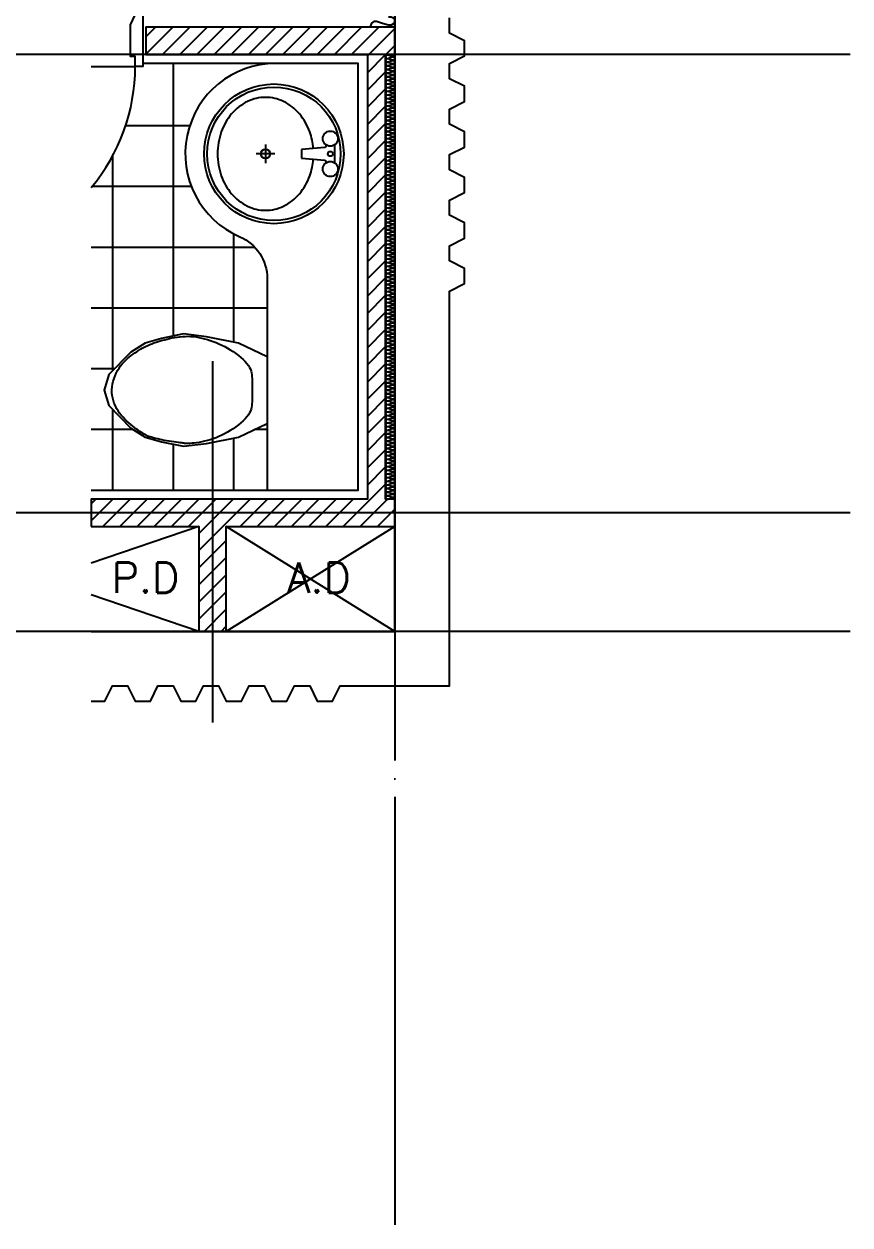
# Model space of a CAD drawing. Extents: x 0 to 40850, y 0 to 28500.
# Drawn here: x 21787 to 24508, y 6042 to 9997 of the extents above; entities that cross this region are included whole.
import ezdxf

# ---------------------------------------------------------------- set-up
doc = ezdxf.new("R2010")
doc.units = 0
doc.header["$LTSCALE"] = 60
doc.header["$MEASUREMENT"] = 0
doc.linetypes.add('CEN', pattern=[62, 60, -1, 0, -1])
for name, color, linetype in [('1', 1, 'CONTINUOUS'), ('2', 2, 'CONTINUOUS'), ('3', 3, 'CONTINUOUS'), ('4', 4, 'CONTINUOUS'), ('6', 6, 'CONTINUOUS'), ('7', 7, 'CONTINUOUS'), ('9', 9, 'CONTINUOUS'), ('CEN', 1, 'CEN'), ('INSUL', 9, 'CONTINUOUS')]:
    doc.layers.add(name, color=color, linetype=linetype)
doc.styles.add('HS', font='simplex', dxfattribs={"bigfont": 'ghs'})

msp = doc.modelspace()

# ---------------------------------------------------------------- hatches: boundary and pattern name
at = {"layer": '9'}
h = msp.add_hatch(dxfattribs=at)
h.set_pattern_fill('ANSI31', color=256, scale=40, style=0)
h.set_pattern_definition([(45, (-69970.193, -30669.865), (-28.284271, 28.284271), [])])
h.paths.add_polyline_path([(22008.3, 8342), (22363.3, 8342), (22363.3, 7997), (22453.3, 7997), (22453.3, 8342), (23008.3, 8342), (23008.3, 8432), (22978.3, 8432), (22978.3, 9897), (23008.3, 9897), (23008.3, 9987), (22188.3, 9987), (22188.3, 9897), (22918.3, 9897), (22918.3, 8432), (22008.3, 8432)])

# ---------------------------------------------------------------- linework, layer by layer
at = {"layer": '1'}
for p, q in [((22363.3, 8342), (22008.3, 8221.3)), ((23008.3, 8342), (22453.3, 7997)), ((23008.3, 7997), (22453.3, 8342)), ((22363.3, 7997), (22008.3, 8117.7))]:
    msp.add_line(p, q, dxfattribs=at)
at = {"layer": '2'}
msp.add_lwpolyline([(22008.3, 8462), (22888.3, 8462), (22888.3, 9867), (22178.3, 9867)], dxfattribs=at)
at = {"layer": '4', "color": 4, "linetype": 'CONTINUOUS'}
msp.add_line((22008.3, 9857), (22153.3, 9857), dxfattribs=at)
at = {"layer": '4', "color": 4}
for p, q in [((22582.8, 9600.5), (22582.8, 9538.5)), ((22777.7, 9590.7), (22701.2, 9583.5)), ((22701.2, 9583.5), (22701.2, 9555.5)), ((22782.2, 9598.8), (22782.2, 9595.7)), ((22810.2, 9598.8), (22810.2, 9540.2)), ((22551.7, 9570.1), (22613.7, 9570.1)), ((22701.2, 9555.5), (22777.7, 9548.3)), ((22782.2, 9543.3), (22782.2, 9540.2)), ((22588.3, 8901.4), (22588.3, 8681.4))]:
    msp.add_line(p, q, dxfattribs=at)
at = {"layer": '4', "color": 4, "linetype": 'CONTINUOUS'}
msp.add_lwpolyline([(22153.3, 9857), (22153.3, 9890), (22138.3, 9890), (22138.3, 9994), (22153.3, 10027), (22178.3, 10027), (22178.3, 9857)], close=True, dxfattribs=at)
at = {"layer": '4', "color": 4}
msp.add_lwpolyline([(22888.3, 9867), (22615.8, 9867, 0.814354), (22497.8, 9296.4, -0.299212), (22588.3, 9158.7), (22588.3, 8901.4), (22494, 8946.4), (22388, 8966.8), (22312.2, 8976.4), (22239.5, 8961.4), (22186.6, 8946.4), (22138.5, 8916.4), (22066.6, 8843.2), (22050.6, 8791.4), (22066.8, 8740.2), (22138.5, 8666.4), (22186.6, 8636.4), (22239.5, 8621.4), (22312.2, 8606.4), (22388, 8616), (22494, 8636.4), (22588.3, 8681.4), (22588.3, 8462), (22888.3, 8462)], format="xyb", close=True, dxfattribs=at)
msp.add_lwpolyline([(22740, 9587.2, 0.064435), (22728.3, 9642, 0.091719), (22694.4, 9701, 0.103599), (22641.8, 9741.9, 0.113912), (22582.7, 9755.5, 0.113912), (22523.6, 9741.9, 0.103599), (22471, 9701, 0.091719), (22437.1, 9642, 0.084785), (22424.7, 9569.5, 0.084785), (22437.1, 9497, 0.091719), (22471, 9438, 0.103599), (22523.6, 9397.2, 0.113912), (22582.7, 9383.5, 0.113912), (22641.8, 9397.2, 0.103599), (22694.4, 9438, 0.091719), (22728.3, 9497, 0.064435), (22740, 9551.8)], format="xyb", dxfattribs=at)
msp.add_lwpolyline([(22526.5, 8710.2), (22521.6, 8703.8), (22515.6, 8697.1), (22508.9, 8690.4), (22501.4, 8683.7), (22493.3, 8677.1), (22484.7, 8670.6), (22475.8, 8664.3), (22466.6, 8658.4), (22457.4, 8652.8), (22448, 8647.6), (22438.6, 8642.8), (22429.2, 8638.5), (22419.7, 8634.5), (22410.2, 8630.9), (22400.8, 8627.8), (22391.4, 8625.1), (22382, 8622.8), (22372.9, 8620.9), (22364, 8619.3), (22355.7, 8618.1), (22347.9, 8617.1), (22341, 8616.4), (22334.9, 8615.9), (22329.8, 8615.5), (22325.9, 8615.3), (22322.8, 8615.3), (22320.4, 8615.4), (22318.2, 8615.5), (22316, 8615.8), (22313.6, 8616.3), (22310.5, 8616.8), (22306.6, 8617.4), (22301.5, 8618.1), (22295.5, 8618.9), (22288.7, 8619.8), (22281.2, 8620.8), (22273.4, 8621.9), (22265.3, 8623.1), (22257.1, 8624.4), (22249.1, 8625.8), (22241.5, 8627.3), (22234.2, 8628.8), (22227.4, 8630.4), (22221.1, 8631.9), (22215.4, 8633.4), (22210.3, 8634.8), (22205.9, 8636), (22202.3, 8637.1), (22199.4, 8637.9), (22197.1, 8638.6), (22195.3, 8639.3), (22193.7, 8640), (22192.2, 8640.8), (22190.4, 8641.8), (22188.4, 8643), (22185.8, 8644.7), (22182.5, 8646.7), (22178.5, 8649.2), (22174, 8652.1), (22168.9, 8655.4), (22163.5, 8659.2), (22157.6, 8663.3), (22151.5, 8667.8), (22145.2, 8672.6), (22138.8, 8677.8), (22132.3, 8683.3), (22125.9, 8689.2), (22119.6, 8695.4), (22113.4, 8702), (22107.5, 8708.8), (22101.9, 8716), (22096.8, 8723.5), (22092.1, 8731.3), (22088, 8739.4), (22084.4, 8747.8), (22081.5, 8756.4), (22079.2, 8765.2), (22077.6, 8774.1), (22076.7, 8783.3), (22076.6, 8792.6), (22077.4, 8801.9), (22078.8, 8811.4), (22081, 8820.7), (22083.8, 8829.9), (22087.2, 8838.9), (22091.1, 8847.6), (22095.5, 8855.9), (22100.2, 8863.7), (22105.3, 8870.9), (22110.7, 8877.6), (22116.2, 8883.9), (22122, 8889.7), (22128, 8895.1), (22134, 8900.2), (22140.1, 8905), (22146.2, 8909.5), (22152.3, 8913.8), (22158.4, 8918), (22164.5, 8921.9), (22170.6, 8925.7), (22176.7, 8929.3), (22182.9, 8932.6), (22189.1, 8935.8), (22195.5, 8938.8), (22201.9, 8941.6), (22208.5, 8944.2), (22215.2, 8946.7), (22222, 8949.1), (22229, 8951.3), (22236.1, 8953.5), (22243.5, 8955.5), (22251, 8957.5), (22258.8, 8959.5), (22266.7, 8961.4), (22274.9, 8963.1), (22283.2, 8964.7), (22291.6, 8966.1), (22300.2, 8967.2), (22308.9, 8968), (22317.8, 8968.4), (22326.7, 8968.5), (22335.8, 8968.2), (22344.9, 8967.5), (22354, 8966.4), (22363.3, 8964.9), (22372.6, 8963), (22382, 8960.8), (22391.4, 8958.3), (22400.8, 8955.3), (22410.3, 8952), (22419.8, 8948.4), (22429.2, 8944.3), (22438.7, 8939.9), (22448.1, 8935.1), (22457.4, 8929.9), (22466.6, 8924.3), (22475.8, 8918.4), (22484.7, 8912.1), (22493.3, 8905.6), (22501.4, 8899), (22508.9, 8892.2), (22515.6, 8885.5), (22521.6, 8878.9), (22526.5, 8872.4), (22530.4, 8866.2), (22533.3, 8860.1), (22535.4, 8854.1), (22536.8, 8848.1), (22537.6, 8842), (22538.1, 8835.7), (22538.2, 8829.1), (22538.3, 8822.1), (22538.3, 8814.8), (22538.3, 8807.1), (22538.3, 8799.1), (22538.3, 8791.1), (22538.3, 8783), (22538.3, 8775.1), (22538.3, 8767.4), (22538.3, 8760.1), (22538.2, 8753.2), (22538.1, 8746.6), (22537.6, 8740.4), (22536.8, 8734.3), (22535.4, 8728.4), (22533.3, 8722.4), (22530.4, 8716.4)], close=True, dxfattribs=at)
for centre, radius in [((22610.2, 9569.5), 230), ((22610.2, 9569.5), 220), ((22796.2, 9619.5), 25), ((22582.7, 9569.5), 15), ((22796.2, 9569.5), 8), ((22796.2, 9519.5), 25)]:
    msp.add_circle(centre, radius, dxfattribs=at)
at = {"layer": '4', "color": 4, "linetype": 'CONTINUOUS'}
msp.add_arc((21533.3, 9857), 620, 320.0075, 0, dxfattribs=at)
at = {"layer": '4', "color": 4}
for centre, start, end in [((22777.2, 9595.7), 275.3909, 0), ((22777.2, 9543.3), 0, 84.6091)]:
    msp.add_arc(centre, 5, start, end, dxfattribs=at)
at = {"layer": '6'}
msp.add_lwpolyline([(22008.3, 8342), (22363.3, 8342), (22363.3, 7997), (22453.3, 7997), (22453.3, 8342), (23008.3, 8342), (23008.3, 8432), (22978.3, 8432), (22978.3, 9897), (23008.3, 9897), (23008.3, 9987), (22188.3, 9987), (22188.3, 9897), (22918.3, 9897), (22918.3, 8432), (22008.3, 8432)], close=True, dxfattribs=at)
at = {"layer": '7'}
for points in [[(22008.3, 7997), (23008.3, 7997), (23008.3, 7997), (23008.3, 13637), (23008.3, 13637), (22998.3, 13637), (22998.3, 13647), (22563.3, 13647), (22553.3, 13637), (22008.3, 13637)], [(22008.3, 7767), (22053.3, 7767), (22078.3, 7817), (22128.3, 7817), (22153.3, 7767), (22203.3, 7767), (22228.3, 7817), (22278.3, 7817), (22303.3, 7767), (22353.3, 7767), (22378.3, 7817), (22428.3, 7817), (22453.3, 7767), (22503.3, 7767), (22528.3, 7817), (22578.3, 7817), (22603.3, 7767), (22653.3, 7767), (22678.3, 7817), (22728.3, 7817), (22753.3, 7767), (22803.3, 7767), (22828.3, 7817), (23188.3, 7817), (23188.3, 9117), (23238.3, 9142), (23238.3, 9192), (23188.3, 9217), (23188.3, 9267), (23238.3, 9292), (23238.3, 9342), (23188.3, 9367), (23188.3, 9417), (23238.3, 9442), (23238.3, 9492), (23188.3, 9517), (23188.3, 9567), (23238.3, 9592), (23238.3, 9642), (23188.3, 9667), (23188.3, 9717), (23238.3, 9742), (23238.3, 9792), (23188.3, 9817), (23188.3, 9867), (23238.3, 9892), (23238.3, 9942), (23188.3, 9967), (23188.3, 10017)]]:
    msp.add_lwpolyline(points, dxfattribs=at)
at = {"layer": '9'}
for p, q in [((22278.3, 9867), (22278.3, 8969.4)), ((22332.8, 9661.5), (22121.6, 9661.5)), ((22078.3, 9561.4), (22078.3, 8855.1)), ((22338.6, 9461.5), (22010.7, 9461.5)), ((22478.3, 8949.5), (22478.3, 9305.7)), ((22547.5, 9261.5), (22008.3, 9261.5)), ((22588.3, 9061.5), (22008.3, 9061.5)), ((22084.6, 8861.5), (22008.3, 8861.5)), ((22078.3, 8728.4), (22078.3, 8462)), ((22146.4, 8661.5), (22008.3, 8661.5)), ((22588.3, 8661.5), (22546.5, 8661.5)), ((22478.3, 8462), (22478.3, 8633.4)), ((22278.3, 8613.4), (22278.3, 8462))]:
    msp.add_line(p, q, dxfattribs=at)
at = {"layer": 'CEN'}
for p, q in [((23008.3, 22332), (23008.3, 6042)), ((24508.3, 9897), (8868.3, 9897)), ((22408.3, 8887), (22408.3, 7697)), ((24508.3, 8387), (18378.3, 8387)), ((24508.3, 7997), (8868.3, 7997))]:
    msp.add_line(p, q, dxfattribs=at)
at = {"layer": 'INSUL'}
for points in [[(22988.3, 10021), (22997.1, 10021), (23005.1, 10016.2), (23008.3, 10007.4), (23005.1, 9998.6), (22997.1, 9993), (22988.3, 9993), (22968.3, 9999), (22948.3, 10005), (22939.5, 10005), (22931.5, 10000.2), (22928.3, 9991.4), (22929.9, 9987)], [(23007.7, 9897), (23008.3, 9895.4), (23007.1, 9892.1), (23004.1, 9890), (23000.8, 9890), (22993.3, 9892.3), (22985.8, 9894.5), (22982.5, 9894.5), (22979.5, 9892.7), (22978.3, 9889.4), (22979.5, 9886.1), (22982.5, 9884), (22985.8, 9884), (22993.3, 9886.3), (23000.8, 9888.5)], [(23000.8, 9888.5), (23004.1, 9888.5), (23007.1, 9886.7), (23008.3, 9883.4), (23007.1, 9880.1), (23004.1, 9878), (23000.8, 9878), (22993.3, 9880.3), (22985.8, 9882.5), (22982.5, 9882.5), (22979.5, 9880.7), (22978.3, 9877.4), (22979.5, 9874.1), (22982.5, 9872), (22985.8, 9872), (22993.3, 9874.3), (23000.8, 9876.5)], [(23000.8, 9876.5), (23004.1, 9876.5), (23007.1, 9874.7), (23008.3, 9871.4), (23007.1, 9868.1), (23004.1, 9866), (23000.8, 9866), (22993.3, 9868.3), (22985.8, 9870.5), (22982.5, 9870.5), (22979.5, 9868.7), (22978.3, 9865.4), (22979.5, 9862.1), (22982.5, 9860), (22985.8, 9860), (22993.3, 9862.3), (23000.8, 9864.5)], [(23000.8, 9864.5), (23004.1, 9864.5), (23007.1, 9862.7), (23008.3, 9859.4), (23007.1, 9856.1), (23004.1, 9854), (23000.8, 9854), (22993.3, 9856.3), (22985.8, 9858.5), (22982.5, 9858.5), (22979.5, 9856.7), (22978.3, 9853.4), (22979.5, 9850.1), (22982.5, 9848), (22985.8, 9848), (22993.3, 9850.3), (23000.8, 9852.5)], [(23000.8, 9852.5), (23004.1, 9852.5), (23007.1, 9850.7), (23008.3, 9847.4), (23007.1, 9844.1), (23004.1, 9842), (23000.8, 9842), (22993.3, 9844.3), (22985.8, 9846.5), (22982.5, 9846.5), (22979.5, 9844.7), (22978.3, 9841.4), (22979.5, 9838.1), (22982.5, 9836), (22985.8, 9836), (22993.3, 9838.3), (23000.8, 9840.5)], [(23000.8, 9840.5), (23004.1, 9840.5), (23007.1, 9838.7), (23008.3, 9835.4), (23007.1, 9832.1), (23004.1, 9830), (23000.8, 9830), (22993.3, 9832.3), (22985.8, 9834.5), (22982.5, 9834.5), (22979.5, 9832.7), (22978.3, 9829.4), (22979.5, 9826.1), (22982.5, 9824), (22985.8, 9824), (22993.3, 9826.3), (23000.8, 9828.5)], [(23000.8, 9828.5), (23004.1, 9828.5), (23007.1, 9826.7), (23008.3, 9823.4), (23007.1, 9820.1), (23004.1, 9818), (23000.8, 9818), (22993.3, 9820.3), (22985.8, 9822.5), (22982.5, 9822.5), (22979.5, 9820.7), (22978.3, 9817.4), (22979.5, 9814.1), (22982.5, 9812), (22985.8, 9812), (22993.3, 9814.3), (23000.8, 9816.5)], [(23000.8, 9816.5), (23004.1, 9816.5), (23007.1, 9814.7), (23008.3, 9811.4), (23007.1, 9808.1), (23004.1, 9806), (23000.8, 9806), (22993.3, 9808.3), (22985.8, 9810.5), (22982.5, 9810.5), (22979.5, 9808.7), (22978.3, 9805.4), (22979.5, 9802.1), (22982.5, 9800), (22985.8, 9800), (22993.3, 9802.3), (23000.8, 9804.5)], [(23000.8, 9804.5), (23004.1, 9804.5), (23007.1, 9802.7), (23008.3, 9799.4), (23007.1, 9796.1), (23004.1, 9794), (23000.8, 9794), (22993.3, 9796.3), (22985.8, 9798.5), (22982.5, 9798.5), (22979.5, 9796.7), (22978.3, 9793.4), (22979.5, 9790.1), (22982.5, 9788), (22985.8, 9788), (22993.3, 9790.3), (23000.8, 9792.5)], [(23000.8, 9792.5), (23004.1, 9792.5), (23007.1, 9790.7), (23008.3, 9787.4), (23007.1, 9784.1), (23004.1, 9782), (23000.8, 9782), (22993.3, 9784.3), (22985.8, 9786.5), (22982.5, 9786.5), (22979.5, 9784.7), (22978.3, 9781.4), (22979.5, 9778.1), (22982.5, 9776), (22985.8, 9776), (22993.3, 9778.3), (23000.8, 9780.5)], [(23000.8, 9780.5), (23004.1, 9780.5), (23007.1, 9778.7), (23008.3, 9775.4), (23007.1, 9772.1), (23004.1, 9770), (23000.8, 9770), (22993.3, 9772.3), (22985.8, 9774.5), (22982.5, 9774.5), (22979.5, 9772.7), (22978.3, 9769.4), (22979.5, 9766.1), (22982.5, 9764), (22985.8, 9764), (22993.3, 9766.3), (23000.8, 9768.5)], [(23000.8, 9768.5), (23004.1, 9768.5), (23007.1, 9766.7), (23008.3, 9763.4), (23007.1, 9760.1), (23004.1, 9758), (23000.8, 9758), (22993.3, 9760.3), (22985.8, 9762.5), (22982.5, 9762.5), (22979.5, 9760.7), (22978.3, 9757.4), (22979.5, 9754.1), (22982.5, 9752), (22985.8, 9752), (22993.3, 9754.3), (23000.8, 9756.5)], [(23000.8, 9756.5), (23004.1, 9756.5), (23007.1, 9754.7), (23008.3, 9751.4), (23007.1, 9748.1), (23004.1, 9746), (23000.8, 9746), (22993.3, 9748.3), (22985.8, 9750.5), (22982.5, 9750.5), (22979.5, 9748.7), (22978.3, 9745.4), (22979.5, 9742.1), (22982.5, 9740), (22985.8, 9740), (22993.3, 9742.3), (23000.8, 9744.5)], [(23000.8, 9744.5), (23004.1, 9744.5), (23007.1, 9742.7), (23008.3, 9739.4), (23007.1, 9736.1), (23004.1, 9734), (23000.8, 9734), (22993.3, 9736.3), (22985.8, 9738.5), (22982.5, 9738.5), (22979.5, 9736.7), (22978.3, 9733.4), (22979.5, 9730.1), (22982.5, 9728), (22985.8, 9728), (22993.3, 9730.3), (23000.8, 9732.5)], [(23000.8, 9732.5), (23004.1, 9732.5), (23007.1, 9730.7), (23008.3, 9727.4), (23007.1, 9724.1), (23004.1, 9722), (23000.8, 9722), (22993.3, 9724.3), (22985.8, 9726.5), (22982.5, 9726.5), (22979.5, 9724.7), (22978.3, 9721.4), (22979.5, 9718.1), (22982.5, 9716), (22985.8, 9716), (22993.3, 9718.3), (23000.8, 9720.5)], [(23000.8, 9720.5), (23004.1, 9720.5), (23007.1, 9718.7), (23008.3, 9715.4), (23007.1, 9712.1), (23004.1, 9710), (23000.8, 9710), (22993.3, 9712.3), (22985.8, 9714.5), (22982.5, 9714.5), (22979.5, 9712.7), (22978.3, 9709.4), (22979.5, 9706.1), (22982.5, 9704), (22985.8, 9704), (22993.3, 9706.3), (23000.8, 9708.5)], [(23000.8, 9708.5), (23004.1, 9708.5), (23007.1, 9706.7), (23008.3, 9703.4), (23007.1, 9700.1), (23004.1, 9698), (23000.8, 9698), (22993.3, 9700.3), (22985.8, 9702.5), (22982.5, 9702.5), (22979.5, 9700.7), (22978.3, 9697.4), (22979.5, 9694.1), (22982.5, 9692), (22985.8, 9692), (22993.3, 9694.3), (23000.8, 9696.5)], [(23000.8, 9696.5), (23004.1, 9696.5), (23007.1, 9694.7), (23008.3, 9691.4), (23007.1, 9688.1), (23004.1, 9686), (23000.8, 9686), (22993.3, 9688.3), (22985.8, 9690.5), (22982.5, 9690.5), (22979.5, 9688.7), (22978.3, 9685.4), (22979.5, 9682.1), (22982.5, 9680), (22985.8, 9680), (22993.3, 9682.3), (23000.8, 9684.5)], [(23000.8, 9684.5), (23004.1, 9684.5), (23007.1, 9682.7), (23008.3, 9679.4), (23007.1, 9676.1), (23004.1, 9674), (23000.8, 9674), (22993.3, 9676.3), (22985.8, 9678.5), (22982.5, 9678.5), (22979.5, 9676.7), (22978.3, 9673.4), (22979.5, 9670.1), (22982.5, 9668), (22985.8, 9668), (22993.3, 9670.3), (23000.8, 9672.5)], [(23000.8, 9672.5), (23004.1, 9672.5), (23007.1, 9670.7), (23008.3, 9667.4), (23007.1, 9664.1), (23004.1, 9662), (23000.8, 9662), (22993.3, 9664.3), (22985.8, 9666.5), (22982.5, 9666.5), (22979.5, 9664.7), (22978.3, 9661.4), (22979.5, 9658.1), (22982.5, 9656), (22985.8, 9656), (22993.3, 9658.3), (23000.8, 9660.5)], [(23000.8, 9660.5), (23004.1, 9660.5), (23007.1, 9658.7), (23008.3, 9655.4), (23007.1, 9652.1), (23004.1, 9650), (23000.8, 9650), (22993.3, 9652.3), (22985.8, 9654.5), (22982.5, 9654.5), (22979.5, 9652.7), (22978.3, 9649.4), (22979.5, 9646.1), (22982.5, 9644), (22985.8, 9644), (22993.3, 9646.3), (23000.8, 9648.5)], [(23000.8, 9648.5), (23004.1, 9648.5), (23007.1, 9646.7), (23008.3, 9643.4), (23007.1, 9640.1), (23004.1, 9638), (23000.8, 9638), (22993.3, 9640.3), (22985.8, 9642.5), (22982.5, 9642.5), (22979.5, 9640.7), (22978.3, 9637.4), (22979.5, 9634.1), (22982.5, 9632), (22985.8, 9632), (22993.3, 9634.3), (23000.8, 9636.5)], [(23000.8, 9636.5), (23004.1, 9636.5), (23007.1, 9634.7), (23008.3, 9631.4), (23007.1, 9628.1), (23004.1, 9626), (23000.8, 9626), (22993.3, 9628.3), (22985.8, 9630.5), (22982.5, 9630.5), (22979.5, 9628.7), (22978.3, 9625.4), (22979.5, 9622.1), (22982.5, 9620), (22985.8, 9620), (22993.3, 9622.3), (23000.8, 9624.5)], [(23000.8, 9624.5), (23004.1, 9624.5), (23007.1, 9622.7), (23008.3, 9619.4), (23007.1, 9616.1), (23004.1, 9614), (23000.8, 9614), (22993.3, 9616.3), (22985.8, 9618.5), (22982.5, 9618.5), (22979.5, 9616.7), (22978.3, 9613.4), (22979.5, 9610.1), (22982.5, 9608), (22985.8, 9608), (22993.3, 9610.3), (23000.8, 9612.5)], [(23000.8, 9612.5), (23004.1, 9612.5), (23007.1, 9610.7), (23008.3, 9607.4), (23007.1, 9604.1), (23004.1, 9602), (23000.8, 9602), (22993.3, 9604.3), (22985.8, 9606.5), (22982.5, 9606.5), (22979.5, 9604.7), (22978.3, 9601.4), (22979.5, 9598.1), (22982.5, 9596), (22985.8, 9596), (22993.3, 9598.3), (23000.8, 9600.5)], [(23000.8, 9600.5), (23004.1, 9600.5), (23007.1, 9598.7), (23008.3, 9595.4), (23007.1, 9592.1), (23004.1, 9590), (23000.8, 9590), (22993.3, 9592.3), (22985.8, 9594.5), (22982.5, 9594.5), (22979.5, 9592.7), (22978.3, 9589.4), (22979.5, 9586.1), (22982.5, 9584), (22985.8, 9584), (22993.3, 9586.3), (23000.8, 9588.5)], [(23000.8, 9588.5), (23004.1, 9588.5), (23007.1, 9586.7), (23008.3, 9583.4), (23007.1, 9580.1), (23004.1, 9578), (23000.8, 9578), (22993.3, 9580.3), (22985.8, 9582.5), (22982.5, 9582.5), (22979.5, 9580.7), (22978.3, 9577.4), (22979.5, 9574.1), (22982.5, 9572), (22985.8, 9572), (22993.3, 9574.3), (23000.8, 9576.5)], [(23000.8, 9576.5), (23004.1, 9576.5), (23007.1, 9574.7), (23008.3, 9571.4), (23007.1, 9568.1), (23004.1, 9566), (23000.8, 9566), (22993.3, 9568.3), (22985.8, 9570.5), (22982.5, 9570.5), (22979.5, 9568.7), (22978.3, 9565.4), (22979.5, 9562.1), (22982.5, 9560), (22985.8, 9560), (22993.3, 9562.3), (23000.8, 9564.5)], [(23000.8, 9564.5), (23004.1, 9564.5), (23007.1, 9562.7), (23008.3, 9559.4), (23007.1, 9556.1), (23004.1, 9554), (23000.8, 9554), (22993.3, 9556.3), (22985.8, 9558.5), (22982.5, 9558.5), (22979.5, 9556.7), (22978.3, 9553.4), (22979.5, 9550.1), (22982.5, 9548), (22985.8, 9548), (22993.3, 9550.3), (23000.8, 9552.5)], [(23000.8, 9552.5), (23004.1, 9552.5), (23007.1, 9550.7), (23008.3, 9547.4), (23007.1, 9544.1), (23004.1, 9542), (23000.8, 9542), (22993.3, 9544.3), (22985.8, 9546.5), (22982.5, 9546.5), (22979.5, 9544.7), (22978.3, 9541.4), (22979.5, 9538.1), (22982.5, 9536), (22985.8, 9536), (22993.3, 9538.3), (23000.8, 9540.5)], [(23000.8, 9540.5), (23004.1, 9540.5), (23007.1, 9538.7), (23008.3, 9535.4), (23007.1, 9532.1), (23004.1, 9530), (23000.8, 9530), (22993.3, 9532.3), (22985.8, 9534.5), (22982.5, 9534.5), (22979.5, 9532.7), (22978.3, 9529.4), (22979.5, 9526.1), (22982.5, 9524), (22985.8, 9524), (22993.3, 9526.3), (23000.8, 9528.5)], [(23000.8, 9528.5), (23004.1, 9528.5), (23007.1, 9526.7), (23008.3, 9523.4), (23007.1, 9520.1), (23004.1, 9518), (23000.8, 9518), (22993.3, 9520.3), (22985.8, 9522.5), (22982.5, 9522.5), (22979.5, 9520.7), (22978.3, 9517.4), (22979.5, 9514.1), (22982.5, 9512), (22985.8, 9512), (22993.3, 9514.3), (23000.8, 9516.5)], [(23000.8, 9516.5), (23004.1, 9516.5), (23007.1, 9514.7), (23008.3, 9511.4), (23007.1, 9508.1), (23004.1, 9506), (23000.8, 9506), (22993.3, 9508.3), (22985.8, 9510.5), (22982.5, 9510.5), (22979.5, 9508.7), (22978.3, 9505.4), (22979.5, 9502.1), (22982.5, 9500), (22985.8, 9500), (22993.3, 9502.3), (23000.8, 9504.5)], [(23000.8, 9504.5), (23004.1, 9504.5), (23007.1, 9502.7), (23008.3, 9499.4), (23007.1, 9496.1), (23004.1, 9494), (23000.8, 9494), (22993.3, 9496.3), (22985.8, 9498.5), (22982.5, 9498.5), (22979.5, 9496.7), (22978.3, 9493.4), (22979.5, 9490.1), (22982.5, 9488), (22985.8, 9488), (22993.3, 9490.3), (23000.8, 9492.5)], [(23000.8, 9492.5), (23004.1, 9492.5), (23007.1, 9490.7), (23008.3, 9487.4), (23007.1, 9484.1), (23004.1, 9482), (23000.8, 9482), (22993.3, 9484.3), (22985.8, 9486.5), (22982.5, 9486.5), (22979.5, 9484.7), (22978.3, 9481.4), (22979.5, 9478.1), (22982.5, 9476), (22985.8, 9476), (22993.3, 9478.3), (23000.8, 9480.5)], [(23000.8, 9480.5), (23004.1, 9480.5), (23007.1, 9478.7), (23008.3, 9475.4), (23007.1, 9472.1), (23004.1, 9470), (23000.8, 9470), (22993.3, 9472.3), (22985.8, 9474.5), (22982.5, 9474.5), (22979.5, 9472.7), (22978.3, 9469.4), (22979.5, 9466.1), (22982.5, 9464), (22985.8, 9464), (22993.3, 9466.3), (23000.8, 9468.5)], [(23000.8, 9468.5), (23004.1, 9468.5), (23007.1, 9466.7), (23008.3, 9463.4), (23007.1, 9460.1), (23004.1, 9458), (23000.8, 9458), (22993.3, 9460.3), (22985.8, 9462.5), (22982.5, 9462.5), (22979.5, 9460.7), (22978.3, 9457.4), (22979.5, 9454.1), (22982.5, 9452), (22985.8, 9452), (22993.3, 9454.3), (23000.8, 9456.5)], [(23000.8, 9456.5), (23004.1, 9456.5), (23007.1, 9454.7), (23008.3, 9451.4), (23007.1, 9448.1), (23004.1, 9446), (23000.8, 9446), (22993.3, 9448.3), (22985.8, 9450.5), (22982.5, 9450.5), (22979.5, 9448.7), (22978.3, 9445.4), (22979.5, 9442.1), (22982.5, 9440), (22985.8, 9440), (22993.3, 9442.3), (23000.8, 9444.5)], [(23000.8, 9444.5), (23004.1, 9444.5), (23007.1, 9442.7), (23008.3, 9439.4), (23007.1, 9436.1), (23004.1, 9434), (23000.8, 9434), (22993.3, 9436.3), (22985.8, 9438.5), (22982.5, 9438.5), (22979.5, 9436.7), (22978.3, 9433.4), (22979.5, 9430.1), (22982.5, 9428), (22985.8, 9428), (22993.3, 9430.3), (23000.8, 9432.5)], [(23000.8, 9432.5), (23004.1, 9432.5), (23007.1, 9430.7), (23008.3, 9427.4), (23007.1, 9424.1), (23004.1, 9422), (23000.8, 9422), (22993.3, 9424.3), (22985.8, 9426.5), (22982.5, 9426.5), (22979.5, 9424.7), (22978.3, 9421.4), (22979.5, 9418.1), (22982.5, 9416), (22985.8, 9416), (22993.3, 9418.3), (23000.8, 9420.5)], [(23000.8, 9420.5), (23004.1, 9420.5), (23007.1, 9418.7), (23008.3, 9415.4), (23007.1, 9412.1), (23004.1, 9410), (23000.8, 9410), (22993.3, 9412.3), (22985.8, 9414.5), (22982.5, 9414.5), (22979.5, 9412.7), (22978.3, 9409.4), (22979.5, 9406.1), (22982.5, 9404), (22985.8, 9404), (22993.3, 9406.3), (23000.8, 9408.5)], [(23000.8, 9408.5), (23004.1, 9408.5), (23007.1, 9406.7), (23008.3, 9403.4), (23007.1, 9400.1), (23004.1, 9398), (23000.8, 9398), (22993.3, 9400.3), (22985.8, 9402.5), (22982.5, 9402.5), (22979.5, 9400.7), (22978.3, 9397.4), (22979.5, 9394.1), (22982.5, 9392), (22985.8, 9392), (22993.3, 9394.3), (23000.8, 9396.5)], [(23000.8, 9396.5), (23004.1, 9396.5), (23007.1, 9394.7), (23008.3, 9391.4), (23007.1, 9388.1), (23004.1, 9386), (23000.8, 9386), (22993.3, 9388.3), (22985.8, 9390.5), (22982.5, 9390.5), (22979.5, 9388.7), (22978.3, 9385.4), (22979.5, 9382.1), (22982.5, 9380), (22985.8, 9380), (22993.3, 9382.3), (23000.8, 9384.5)], [(23000.8, 9384.5), (23004.1, 9384.5), (23007.1, 9382.7), (23008.3, 9379.4), (23007.1, 9376.1), (23004.1, 9374), (23000.8, 9374), (22993.3, 9376.3), (22985.8, 9378.5), (22982.5, 9378.5), (22979.5, 9376.7), (22978.3, 9373.4), (22979.5, 9370.1), (22982.5, 9368), (22985.8, 9368), (22993.3, 9370.3), (23000.8, 9372.5)], [(23000.8, 9372.5), (23004.1, 9372.5), (23007.1, 9370.7), (23008.3, 9367.4), (23007.1, 9364.1), (23004.1, 9362), (23000.8, 9362), (22993.3, 9364.3), (22985.8, 9366.5), (22982.5, 9366.5), (22979.5, 9364.7), (22978.3, 9361.4), (22979.5, 9358.1), (22982.5, 9356), (22985.8, 9356), (22993.3, 9358.3), (23000.8, 9360.5)], [(23000.8, 9360.5), (23004.1, 9360.5), (23007.1, 9358.7), (23008.3, 9355.4), (23007.1, 9352.1), (23004.1, 9350), (23000.8, 9350), (22993.3, 9352.3), (22985.8, 9354.5), (22982.5, 9354.5), (22979.5, 9352.7), (22978.3, 9349.4), (22979.5, 9346.1), (22982.5, 9344), (22985.8, 9344), (22993.3, 9346.3), (23000.8, 9348.5)], [(23000.8, 9348.5), (23004.1, 9348.5), (23007.1, 9346.7), (23008.3, 9343.4), (23007.1, 9340.1), (23004.1, 9338), (23000.8, 9338), (22993.3, 9340.3), (22985.8, 9342.5), (22982.5, 9342.5), (22979.5, 9340.7), (22978.3, 9337.4), (22979.5, 9334.1), (22982.5, 9332), (22985.8, 9332), (22993.3, 9334.3), (23000.8, 9336.5)], [(23000.8, 9336.5), (23004.1, 9336.5), (23007.1, 9334.7), (23008.3, 9331.4), (23007.1, 9328.1), (23004.1, 9326), (23000.8, 9326), (22993.3, 9328.3), (22985.8, 9330.5), (22982.5, 9330.5), (22979.5, 9328.7), (22978.3, 9325.4), (22979.5, 9322.1), (22982.5, 9320), (22985.8, 9320), (22993.3, 9322.3), (23000.8, 9324.5)], [(23000.8, 9324.5), (23004.1, 9324.5), (23007.1, 9322.7), (23008.3, 9319.4), (23007.1, 9316.1), (23004.1, 9314), (23000.8, 9314), (22993.3, 9316.3), (22985.8, 9318.5), (22982.5, 9318.5), (22979.5, 9316.7), (22978.3, 9313.4), (22979.5, 9310.1), (22982.5, 9308), (22985.8, 9308), (22993.3, 9310.3), (23000.8, 9312.5)], [(23000.8, 9312.5), (23004.1, 9312.5), (23007.1, 9310.7), (23008.3, 9307.4), (23007.1, 9304.1), (23004.1, 9302), (23000.8, 9302), (22993.3, 9304.3), (22985.8, 9306.5), (22982.5, 9306.5), (22979.5, 9304.7), (22978.3, 9301.4), (22979.5, 9298.1), (22982.5, 9296), (22985.8, 9296), (22993.3, 9298.3), (23000.8, 9300.5)], [(23000.8, 9300.5), (23004.1, 9300.5), (23007.1, 9298.7), (23008.3, 9295.4), (23007.1, 9292.1), (23004.1, 9290), (23000.8, 9290), (22993.3, 9292.3), (22985.8, 9294.5), (22982.5, 9294.5), (22979.5, 9292.7), (22978.3, 9289.4), (22979.5, 9286.1), (22982.5, 9284), (22985.8, 9284), (22993.3, 9286.3), (23000.8, 9288.5)], [(23000.8, 9288.5), (23004.1, 9288.5), (23007.1, 9286.7), (23008.3, 9283.4), (23007.1, 9280.1), (23004.1, 9278), (23000.8, 9278), (22993.3, 9280.3), (22985.8, 9282.5), (22982.5, 9282.5), (22979.5, 9280.7), (22978.3, 9277.4), (22979.5, 9274.1), (22982.5, 9272), (22985.8, 9272), (22993.3, 9274.3), (23000.8, 9276.5)], [(23000.8, 9276.5), (23004.1, 9276.5), (23007.1, 9274.7), (23008.3, 9271.4), (23007.1, 9268.1), (23004.1, 9266), (23000.8, 9266), (22993.3, 9268.3), (22985.8, 9270.5), (22982.5, 9270.5), (22979.5, 9268.7), (22978.3, 9265.4), (22979.5, 9262.1), (22982.5, 9260), (22985.8, 9260), (22993.3, 9262.3), (23000.8, 9264.5)], [(23000.8, 9264.5), (23004.1, 9264.5), (23007.1, 9262.7), (23008.3, 9259.4), (23007.1, 9256.1), (23004.1, 9254), (23000.8, 9254), (22993.3, 9256.3), (22985.8, 9258.5), (22982.5, 9258.5), (22979.5, 9256.7), (22978.3, 9253.4), (22979.5, 9250.1), (22982.5, 9248), (22985.8, 9248), (22993.3, 9250.3), (23000.8, 9252.5)], [(23000.8, 9252.5), (23004.1, 9252.5), (23007.1, 9250.7), (23008.3, 9247.4), (23007.1, 9244.1), (23004.1, 9242), (23000.8, 9242), (22993.3, 9244.3), (22985.8, 9246.5), (22982.5, 9246.5), (22979.5, 9244.7), (22978.3, 9241.4), (22979.5, 9238.1), (22982.5, 9236), (22985.8, 9236), (22993.3, 9238.3), (23000.8, 9240.5)], [(23000.8, 9240.5), (23004.1, 9240.5), (23007.1, 9238.7), (23008.3, 9235.4), (23007.1, 9232.1), (23004.1, 9230), (23000.8, 9230), (22993.3, 9232.3), (22985.8, 9234.5), (22982.5, 9234.5), (22979.5, 9232.7), (22978.3, 9229.4), (22979.5, 9226.1), (22982.5, 9224), (22985.8, 9224), (22993.3, 9226.3), (23000.8, 9228.5)], [(23000.8, 9228.5), (23004.1, 9228.5), (23007.1, 9226.7), (23008.3, 9223.4), (23007.1, 9220.1), (23004.1, 9218), (23000.8, 9218), (22993.3, 9220.3), (22985.8, 9222.5), (22982.5, 9222.5), (22979.5, 9220.7), (22978.3, 9217.4), (22979.5, 9214.1), (22982.5, 9212), (22985.8, 9212), (22993.3, 9214.3), (23000.8, 9216.5)], [(23000.8, 9216.5), (23004.1, 9216.5), (23007.1, 9214.7), (23008.3, 9211.4), (23007.1, 9208.1), (23004.1, 9206), (23000.8, 9206), (22993.3, 9208.3), (22985.8, 9210.5), (22982.5, 9210.5), (22979.5, 9208.7), (22978.3, 9205.4), (22979.5, 9202.1), (22982.5, 9200), (22985.8, 9200), (22993.3, 9202.3), (23000.8, 9204.5)], [(23000.8, 9204.5), (23004.1, 9204.5), (23007.1, 9202.7), (23008.3, 9199.4), (23007.1, 9196.1), (23004.1, 9194), (23000.8, 9194), (22993.3, 9196.3), (22985.8, 9198.5), (22982.5, 9198.5), (22979.5, 9196.7), (22978.3, 9193.4), (22979.5, 9190.1), (22982.5, 9188), (22985.8, 9188), (22993.3, 9190.3), (23000.8, 9192.5)], [(23000.8, 9192.5), (23004.1, 9192.5), (23007.1, 9190.7), (23008.3, 9187.4), (23007.1, 9184.1), (23004.1, 9182), (23000.8, 9182), (22993.3, 9184.3), (22985.8, 9186.5), (22982.5, 9186.5), (22979.5, 9184.7), (22978.3, 9181.4), (22979.5, 9178.1), (22982.5, 9176), (22985.8, 9176), (22993.3, 9178.3), (23000.8, 9180.5)], [(23000.8, 9180.5), (23004.1, 9180.5), (23007.1, 9178.7), (23008.3, 9175.4), (23007.1, 9172.1), (23004.1, 9170), (23000.8, 9170), (22993.3, 9172.3), (22985.8, 9174.5), (22982.5, 9174.5), (22979.5, 9172.7), (22978.3, 9169.4), (22979.5, 9166.1), (22982.5, 9164), (22985.8, 9164), (22993.3, 9166.3), (23000.8, 9168.5)], [(23000.8, 9168.5), (23004.1, 9168.5), (23007.1, 9166.7), (23008.3, 9163.4), (23007.1, 9160.1), (23004.1, 9158), (23000.8, 9158), (22993.3, 9160.3), (22985.8, 9162.5), (22982.5, 9162.5), (22979.5, 9160.7), (22978.3, 9157.4), (22979.5, 9154.1), (22982.5, 9152), (22985.8, 9152), (22993.3, 9154.3), (23000.8, 9156.5)], [(23000.8, 9156.5), (23004.1, 9156.5), (23007.1, 9154.7), (23008.3, 9151.4), (23007.1, 9148.1), (23004.1, 9146), (23000.8, 9146), (22993.3, 9148.3), (22985.8, 9150.5), (22982.5, 9150.5), (22979.5, 9148.7), (22978.3, 9145.4), (22979.5, 9142.1), (22982.5, 9140), (22985.8, 9140), (22993.3, 9142.3), (23000.8, 9144.5)], [(23000.8, 9144.5), (23004.1, 9144.5), (23007.1, 9142.7), (23008.3, 9139.4), (23007.1, 9136.1), (23004.1, 9134), (23000.8, 9134), (22993.3, 9136.3), (22985.8, 9138.5), (22982.5, 9138.5), (22979.5, 9136.7), (22978.3, 9133.4), (22979.5, 9130.1), (22982.5, 9128), (22985.8, 9128), (22993.3, 9130.3), (23000.8, 9132.5)], [(23000.8, 9132.5), (23004.1, 9132.5), (23007.1, 9130.7), (23008.3, 9127.4), (23007.1, 9124.1), (23004.1, 9122), (23000.8, 9122), (22993.3, 9124.3), (22985.8, 9126.5), (22982.5, 9126.5), (22979.5, 9124.7), (22978.3, 9121.4), (22979.5, 9118.1), (22982.5, 9116), (22985.8, 9116), (22993.3, 9118.3), (23000.8, 9120.5)], [(23000.8, 9120.5), (23004.1, 9120.5), (23007.1, 9118.7), (23008.3, 9115.4), (23007.1, 9112.1), (23004.1, 9110), (23000.8, 9110), (22993.3, 9112.3), (22985.8, 9114.5), (22982.5, 9114.5), (22979.5, 9112.7), (22978.3, 9109.4), (22979.5, 9106.1), (22982.5, 9104), (22985.8, 9104), (22993.3, 9106.3), (23000.8, 9108.5)], [(23000.8, 9108.5), (23004.1, 9108.5), (23007.1, 9106.7), (23008.3, 9103.4), (23007.1, 9100.1), (23004.1, 9098), (23000.8, 9098), (22993.3, 9100.3), (22985.8, 9102.5), (22982.5, 9102.5), (22979.5, 9100.7), (22978.3, 9097.4), (22979.5, 9094.1), (22982.5, 9092), (22985.8, 9092), (22993.3, 9094.3), (23000.8, 9096.5)], [(23000.8, 9096.5), (23004.1, 9096.5), (23007.1, 9094.7), (23008.3, 9091.4), (23007.1, 9088.1), (23004.1, 9086), (23000.8, 9086), (22993.3, 9088.3), (22985.8, 9090.5), (22982.5, 9090.5), (22979.5, 9088.7), (22978.3, 9085.4), (22979.5, 9082.1), (22982.5, 9080), (22985.8, 9080), (22993.3, 9082.3), (23000.8, 9084.5)], [(23000.8, 9084.5), (23004.1, 9084.5), (23007.1, 9082.7), (23008.3, 9079.4), (23007.1, 9076.1), (23004.1, 9074), (23000.8, 9074), (22993.3, 9076.3), (22985.8, 9078.5), (22982.5, 9078.5), (22979.5, 9076.7), (22978.3, 9073.4), (22979.5, 9070.1), (22982.5, 9068), (22985.8, 9068), (22993.3, 9070.3), (23000.8, 9072.5)], [(23000.8, 9072.5), (23004.1, 9072.5), (23007.1, 9070.7), (23008.3, 9067.4), (23007.1, 9064.1), (23004.1, 9062), (23000.8, 9062), (22993.3, 9064.3), (22985.8, 9066.5), (22982.5, 9066.5), (22979.5, 9064.7), (22978.3, 9061.4), (22979.5, 9058.1), (22982.5, 9056), (22985.8, 9056), (22993.3, 9058.3), (23000.8, 9060.5)], [(23000.8, 9060.5), (23004.1, 9060.5), (23007.1, 9058.7), (23008.3, 9055.4), (23007.1, 9052.1), (23004.1, 9050), (23000.8, 9050), (22993.3, 9052.3), (22985.8, 9054.5), (22982.5, 9054.5), (22979.5, 9052.7), (22978.3, 9049.4), (22979.5, 9046.1), (22982.5, 9044), (22985.8, 9044), (22993.3, 9046.3), (23000.8, 9048.5)], [(23000.8, 9048.5), (23004.1, 9048.5), (23007.1, 9046.7), (23008.3, 9043.4), (23007.1, 9040.1), (23004.1, 9038), (23000.8, 9038), (22993.3, 9040.3), (22985.8, 9042.5), (22982.5, 9042.5), (22979.5, 9040.7), (22978.3, 9037.4), (22979.5, 9034.1), (22982.5, 9032), (22985.8, 9032), (22993.3, 9034.3), (23000.8, 9036.5)], [(23000.8, 9036.5), (23004.1, 9036.5), (23007.1, 9034.7), (23008.3, 9031.4), (23007.1, 9028.1), (23004.1, 9026), (23000.8, 9026), (22993.3, 9028.3), (22985.8, 9030.5), (22982.5, 9030.5), (22979.5, 9028.7), (22978.3, 9025.4), (22979.5, 9022.1), (22982.5, 9020), (22985.8, 9020), (22993.3, 9022.3), (23000.8, 9024.5)], [(23000.8, 9024.5), (23004.1, 9024.5), (23007.1, 9022.7), (23008.3, 9019.4), (23007.1, 9016.1), (23004.1, 9014), (23000.8, 9014), (22993.3, 9016.3), (22985.8, 9018.5), (22982.5, 9018.5), (22979.5, 9016.7), (22978.3, 9013.4), (22979.5, 9010.1), (22982.5, 9008), (22985.8, 9008), (22993.3, 9010.3), (23000.8, 9012.5)], [(23000.8, 9012.5), (23004.1, 9012.5), (23007.1, 9010.7), (23008.3, 9007.4), (23007.1, 9004.1), (23004.1, 9002), (23000.8, 9002), (22993.3, 9004.3), (22985.8, 9006.5), (22982.5, 9006.5), (22979.5, 9004.7), (22978.3, 9001.4), (22979.5, 8998.1), (22982.5, 8996), (22985.8, 8996), (22993.3, 8998.3), (23000.8, 9000.5)], [(23000.8, 9000.5), (23004.1, 9000.5), (23007.1, 8998.7), (23008.3, 8995.4), (23007.1, 8992.1), (23004.1, 8990), (23000.8, 8990), (22993.3, 8992.3), (22985.8, 8994.5), (22982.5, 8994.5), (22979.5, 8992.7), (22978.3, 8989.4), (22979.5, 8986.1), (22982.5, 8984), (22985.8, 8984), (22993.3, 8986.3), (23000.8, 8988.5)], [(23000.8, 8988.5), (23004.1, 8988.5), (23007.1, 8986.7), (23008.3, 8983.4), (23007.1, 8980.1), (23004.1, 8978), (23000.8, 8978), (22993.3, 8980.3), (22985.8, 8982.5), (22982.5, 8982.5), (22979.5, 8980.7), (22978.3, 8977.4), (22979.5, 8974.1), (22982.5, 8972), (22985.8, 8972), (22993.3, 8974.3), (23000.8, 8976.5)], [(23000.8, 8976.5), (23004.1, 8976.5), (23007.1, 8974.7), (23008.3, 8971.4), (23007.1, 8968.1), (23004.1, 8966), (23000.8, 8966), (22993.3, 8968.3), (22985.8, 8970.5), (22982.5, 8970.5), (22979.5, 8968.7), (22978.3, 8965.4), (22979.5, 8962.1), (22982.5, 8960), (22985.8, 8960), (22993.3, 8962.3), (23000.8, 8964.5)], [(23000.8, 8964.5), (23004.1, 8964.5), (23007.1, 8962.7), (23008.3, 8959.4), (23007.1, 8956.1), (23004.1, 8954), (23000.8, 8954), (22993.3, 8956.3), (22985.8, 8958.5), (22982.5, 8958.5), (22979.5, 8956.7), (22978.3, 8953.4), (22979.5, 8950.1), (22982.5, 8948), (22985.8, 8948), (22993.3, 8950.3), (23000.8, 8952.5)], [(23000.8, 8952.5), (23004.1, 8952.5), (23007.1, 8950.7), (23008.3, 8947.4), (23007.1, 8944.1), (23004.1, 8942), (23000.8, 8942), (22993.3, 8944.3), (22985.8, 8946.5), (22982.5, 8946.5), (22979.5, 8944.7), (22978.3, 8941.4), (22979.5, 8938.1), (22982.5, 8936), (22985.8, 8936), (22993.3, 8938.3), (23000.8, 8940.5)], [(23000.8, 8940.5), (23004.1, 8940.5), (23007.1, 8938.7), (23008.3, 8935.4), (23007.1, 8932.1), (23004.1, 8930), (23000.8, 8930), (22993.3, 8932.3), (22985.8, 8934.5), (22982.5, 8934.5), (22979.5, 8932.7), (22978.3, 8929.4), (22979.5, 8926.1), (22982.5, 8924), (22985.8, 8924), (22993.3, 8926.3), (23000.8, 8928.5)], [(23000.8, 8928.5), (23004.1, 8928.5), (23007.1, 8926.7), (23008.3, 8923.4), (23007.1, 8920.1), (23004.1, 8918), (23000.8, 8918), (22993.3, 8920.3), (22985.8, 8922.5), (22982.5, 8922.5), (22979.5, 8920.7), (22978.3, 8917.4), (22979.5, 8914.1), (22982.5, 8912), (22985.8, 8912), (22993.3, 8914.3), (23000.8, 8916.5)], [(23000.8, 8916.5), (23004.1, 8916.5), (23007.1, 8914.7), (23008.3, 8911.4), (23007.1, 8908.1), (23004.1, 8906), (23000.8, 8906), (22993.3, 8908.3), (22985.8, 8910.5), (22982.5, 8910.5), (22979.5, 8908.7), (22978.3, 8905.4), (22979.5, 8902.1), (22982.5, 8900), (22985.8, 8900), (22993.3, 8902.3), (23000.8, 8904.5)], [(23000.8, 8904.5), (23004.1, 8904.5), (23007.1, 8902.7), (23008.3, 8899.4), (23007.1, 8896.1), (23004.1, 8894), (23000.8, 8894), (22993.3, 8896.3), (22985.8, 8898.5), (22982.5, 8898.5), (22979.5, 8896.7), (22978.3, 8893.4), (22979.5, 8890.1), (22982.5, 8888), (22985.8, 8888), (22993.3, 8890.3), (23000.8, 8892.5)], [(23000.8, 8892.5), (23004.1, 8892.5), (23007.1, 8890.7), (23008.3, 8887.4), (23007.1, 8884.1), (23004.1, 8882), (23000.8, 8882), (22993.3, 8884.3), (22985.8, 8886.5), (22982.5, 8886.5), (22979.5, 8884.7), (22978.3, 8881.4), (22979.5, 8878.1), (22982.5, 8876), (22985.8, 8876), (22993.3, 8878.3), (23000.8, 8880.5)], [(23000.8, 8880.5), (23004.1, 8880.5), (23007.1, 8878.7), (23008.3, 8875.4), (23007.1, 8872.1), (23004.1, 8870), (23000.8, 8870), (22993.3, 8872.3), (22985.8, 8874.5), (22982.5, 8874.5), (22979.5, 8872.7), (22978.3, 8869.4), (22979.5, 8866.1), (22982.5, 8864), (22985.8, 8864), (22993.3, 8866.3), (23000.8, 8868.5)], [(23000.8, 8868.5), (23004.1, 8868.5), (23007.1, 8866.7), (23008.3, 8863.4), (23007.1, 8860.1), (23004.1, 8858), (23000.8, 8858), (22993.3, 8860.3), (22985.8, 8862.5), (22982.5, 8862.5), (22979.5, 8860.7), (22978.3, 8857.4), (22979.5, 8854.1), (22982.5, 8852), (22985.8, 8852), (22993.3, 8854.3), (23000.8, 8856.5)], [(23000.8, 8856.5), (23004.1, 8856.5), (23007.1, 8854.7), (23008.3, 8851.4), (23007.1, 8848.1), (23004.1, 8846), (23000.8, 8846), (22993.3, 8848.3), (22985.8, 8850.5), (22982.5, 8850.5), (22979.5, 8848.7), (22978.3, 8845.4), (22979.5, 8842.1), (22982.5, 8840), (22985.8, 8840), (22993.3, 8842.3), (23000.8, 8844.5)], [(23000.8, 8844.5), (23004.1, 8844.5), (23007.1, 8842.7), (23008.3, 8839.4), (23007.1, 8836.1), (23004.1, 8834), (23000.8, 8834), (22993.3, 8836.3), (22985.8, 8838.5), (22982.5, 8838.5), (22979.5, 8836.7), (22978.3, 8833.4), (22979.5, 8830.1), (22982.5, 8828), (22985.8, 8828), (22993.3, 8830.3), (23000.8, 8832.5)], [(23000.8, 8832.5), (23004.1, 8832.5), (23007.1, 8830.7), (23008.3, 8827.4), (23007.1, 8824.1), (23004.1, 8822), (23000.8, 8822), (22993.3, 8824.3), (22985.8, 8826.5), (22982.5, 8826.5), (22979.5, 8824.7), (22978.3, 8821.4), (22979.5, 8818.1), (22982.5, 8816), (22985.8, 8816), (22993.3, 8818.3), (23000.8, 8820.5)], [(23000.8, 8820.5), (23004.1, 8820.5), (23007.1, 8818.7), (23008.3, 8815.4), (23007.1, 8812.1), (23004.1, 8810), (23000.8, 8810), (22993.3, 8812.3), (22985.8, 8814.5), (22982.5, 8814.5), (22979.5, 8812.7), (22978.3, 8809.4), (22979.5, 8806.1), (22982.5, 8804), (22985.8, 8804), (22993.3, 8806.3), (23000.8, 8808.5)], [(23000.8, 8808.5), (23004.1, 8808.5), (23007.1, 8806.7), (23008.3, 8803.4), (23007.1, 8800.1), (23004.1, 8798), (23000.8, 8798), (22993.3, 8800.3), (22985.8, 8802.5), (22982.5, 8802.5), (22979.5, 8800.7), (22978.3, 8797.4), (22979.5, 8794.1), (22982.5, 8792), (22985.8, 8792), (22993.3, 8794.3), (23000.8, 8796.5)], [(23000.8, 8796.5), (23004.1, 8796.5), (23007.1, 8794.7), (23008.3, 8791.4), (23007.1, 8788.1), (23004.1, 8786), (23000.8, 8786), (22993.3, 8788.3), (22985.8, 8790.5), (22982.5, 8790.5), (22979.5, 8788.7), (22978.3, 8785.4), (22979.5, 8782.1), (22982.5, 8780), (22985.8, 8780), (22993.3, 8782.3), (23000.8, 8784.5)], [(23000.8, 8784.5), (23004.1, 8784.5), (23007.1, 8782.7), (23008.3, 8779.4), (23007.1, 8776.1), (23004.1, 8774), (23000.8, 8774), (22993.3, 8776.3), (22985.8, 8778.5), (22982.5, 8778.5), (22979.5, 8776.7), (22978.3, 8773.4), (22979.5, 8770.1), (22982.5, 8768), (22985.8, 8768), (22993.3, 8770.3), (23000.8, 8772.5)], [(23000.8, 8772.5), (23004.1, 8772.5), (23007.1, 8770.7), (23008.3, 8767.4), (23007.1, 8764.1), (23004.1, 8762), (23000.8, 8762), (22993.3, 8764.3), (22985.8, 8766.5), (22982.5, 8766.5), (22979.5, 8764.7), (22978.3, 8761.4), (22979.5, 8758.1), (22982.5, 8756), (22985.8, 8756), (22993.3, 8758.3), (23000.8, 8760.5)], [(23000.8, 8760.5), (23004.1, 8760.5), (23007.1, 8758.7), (23008.3, 8755.4), (23007.1, 8752.1), (23004.1, 8750), (23000.8, 8750), (22993.3, 8752.3), (22985.8, 8754.5), (22982.5, 8754.5), (22979.5, 8752.7), (22978.3, 8749.4), (22979.5, 8746.1), (22982.5, 8744), (22985.8, 8744), (22993.3, 8746.3), (23000.8, 8748.5)], [(23000.8, 8748.5), (23004.1, 8748.5), (23007.1, 8746.7), (23008.3, 8743.4), (23007.1, 8740.1), (23004.1, 8738), (23000.8, 8738), (22993.3, 8740.3), (22985.8, 8742.5), (22982.5, 8742.5), (22979.5, 8740.7), (22978.3, 8737.4), (22979.5, 8734.1), (22982.5, 8732), (22985.8, 8732), (22993.3, 8734.3), (23000.8, 8736.5)], [(23000.8, 8736.5), (23004.1, 8736.5), (23007.1, 8734.7), (23008.3, 8731.4), (23007.1, 8728.1), (23004.1, 8726), (23000.8, 8726), (22993.3, 8728.3), (22985.8, 8730.5), (22982.5, 8730.5), (22979.5, 8728.7), (22978.3, 8725.4), (22979.5, 8722.1), (22982.5, 8720), (22985.8, 8720), (22993.3, 8722.3), (23000.8, 8724.5)], [(23000.8, 8724.5), (23004.1, 8724.5), (23007.1, 8722.7), (23008.3, 8719.4), (23007.1, 8716.1), (23004.1, 8714), (23000.8, 8714), (22993.3, 8716.3), (22985.8, 8718.5), (22982.5, 8718.5), (22979.5, 8716.7), (22978.3, 8713.4), (22979.5, 8710.1), (22982.5, 8708), (22985.8, 8708), (22993.3, 8710.3), (23000.8, 8712.5)], [(23000.8, 8712.5), (23004.1, 8712.5), (23007.1, 8710.7), (23008.3, 8707.4), (23007.1, 8704.1), (23004.1, 8702), (23000.8, 8702), (22993.3, 8704.3), (22985.8, 8706.5), (22982.5, 8706.5), (22979.5, 8704.7), (22978.3, 8701.4), (22979.5, 8698.1), (22982.5, 8696), (22985.8, 8696), (22993.3, 8698.3), (23000.8, 8700.5)], [(23000.8, 8700.5), (23004.1, 8700.5), (23007.1, 8698.7), (23008.3, 8695.4), (23007.1, 8692.1), (23004.1, 8690), (23000.8, 8690), (22993.3, 8692.3), (22985.8, 8694.5), (22982.5, 8694.5), (22979.5, 8692.7), (22978.3, 8689.4), (22979.5, 8686.1), (22982.5, 8684), (22985.8, 8684), (22993.3, 8686.3), (23000.8, 8688.5)], [(23000.8, 8688.5), (23004.1, 8688.5), (23007.1, 8686.7), (23008.3, 8683.4), (23007.1, 8680.1), (23004.1, 8678), (23000.8, 8678), (22993.3, 8680.3), (22985.8, 8682.5), (22982.5, 8682.5), (22979.5, 8680.7), (22978.3, 8677.4), (22979.5, 8674.1), (22982.5, 8672), (22985.8, 8672), (22993.3, 8674.3), (23000.8, 8676.5)], [(23000.8, 8676.5), (23004.1, 8676.5), (23007.1, 8674.7), (23008.3, 8671.4), (23007.1, 8668.1), (23004.1, 8666), (23000.8, 8666), (22993.3, 8668.3), (22985.8, 8670.5), (22982.5, 8670.5), (22979.5, 8668.7), (22978.3, 8665.4), (22979.5, 8662.1), (22982.5, 8660), (22985.8, 8660), (22993.3, 8662.3), (23000.8, 8664.5)], [(23000.8, 8664.5), (23004.1, 8664.5), (23007.1, 8662.7), (23008.3, 8659.4), (23007.1, 8656.1), (23004.1, 8654), (23000.8, 8654), (22993.3, 8656.3), (22985.8, 8658.5), (22982.5, 8658.5), (22979.5, 8656.7), (22978.3, 8653.4), (22979.5, 8650.1), (22982.5, 8648), (22985.8, 8648), (22993.3, 8650.3), (23000.8, 8652.5)], [(23000.8, 8652.5), (23004.1, 8652.5), (23007.1, 8650.7), (23008.3, 8647.4), (23007.1, 8644.1), (23004.1, 8642), (23000.8, 8642), (22993.3, 8644.3), (22985.8, 8646.5), (22982.5, 8646.5), (22979.5, 8644.7), (22978.3, 8641.4), (22979.5, 8638.1), (22982.5, 8636), (22985.8, 8636), (22993.3, 8638.3), (23000.8, 8640.5)], [(23000.8, 8640.5), (23004.1, 8640.5), (23007.1, 8638.7), (23008.3, 8635.4), (23007.1, 8632.1), (23004.1, 8630), (23000.8, 8630), (22993.3, 8632.3), (22985.8, 8634.5), (22982.5, 8634.5), (22979.5, 8632.7), (22978.3, 8629.4), (22979.5, 8626.1), (22982.5, 8624), (22985.8, 8624), (22993.3, 8626.3), (23000.8, 8628.5)], [(23000.8, 8628.5), (23004.1, 8628.5), (23007.1, 8626.7), (23008.3, 8623.4), (23007.1, 8620.1), (23004.1, 8618), (23000.8, 8618), (22993.3, 8620.3), (22985.8, 8622.5), (22982.5, 8622.5), (22979.5, 8620.7), (22978.3, 8617.4), (22979.5, 8614.1), (22982.5, 8612), (22985.8, 8612), (22993.3, 8614.3), (23000.8, 8616.5)], [(23000.8, 8616.5), (23004.1, 8616.5), (23007.1, 8614.7), (23008.3, 8611.4), (23007.1, 8608.1), (23004.1, 8606), (23000.8, 8606), (22993.3, 8608.3), (22985.8, 8610.5), (22982.5, 8610.5), (22979.5, 8608.7), (22978.3, 8605.4), (22979.5, 8602.1), (22982.5, 8600), (22985.8, 8600), (22993.3, 8602.3), (23000.8, 8604.5)], [(23000.8, 8604.5), (23004.1, 8604.5), (23007.1, 8602.7), (23008.3, 8599.4), (23007.1, 8596.1), (23004.1, 8594), (23000.8, 8594), (22993.3, 8596.3), (22985.8, 8598.5), (22982.5, 8598.5), (22979.5, 8596.7), (22978.3, 8593.4), (22979.5, 8590.1), (22982.5, 8588), (22985.8, 8588), (22993.3, 8590.3), (23000.8, 8592.5)], [(23000.8, 8592.5), (23004.1, 8592.5), (23007.1, 8590.7), (23008.3, 8587.4), (23007.1, 8584.1), (23004.1, 8582), (23000.8, 8582), (22993.3, 8584.3), (22985.8, 8586.5), (22982.5, 8586.5), (22979.5, 8584.7), (22978.3, 8581.4), (22979.5, 8578.1), (22982.5, 8576), (22985.8, 8576), (22993.3, 8578.3), (23000.8, 8580.5)], [(23000.8, 8580.5), (23004.1, 8580.5), (23007.1, 8578.7), (23008.3, 8575.4), (23007.1, 8572.1), (23004.1, 8570), (23000.8, 8570), (22993.3, 8572.3), (22985.8, 8574.5), (22982.5, 8574.5), (22979.5, 8572.7), (22978.3, 8569.4), (22979.5, 8566.1), (22982.5, 8564), (22985.8, 8564), (22993.3, 8566.3), (23000.8, 8568.5)], [(23000.8, 8568.5), (23004.1, 8568.5), (23007.1, 8566.7), (23008.3, 8563.4), (23007.1, 8560.1), (23004.1, 8558), (23000.8, 8558), (22993.3, 8560.3), (22985.8, 8562.5), (22982.5, 8562.5), (22979.5, 8560.7), (22978.3, 8557.4), (22979.5, 8554.1), (22982.5, 8552), (22985.8, 8552), (22993.3, 8554.3), (23000.8, 8556.5)], [(23000.8, 8556.5), (23004.1, 8556.5), (23007.1, 8554.7), (23008.3, 8551.4), (23007.1, 8548.1), (23004.1, 8546), (23000.8, 8546), (22993.3, 8548.3), (22985.8, 8550.5), (22982.5, 8550.5), (22979.5, 8548.7), (22978.3, 8545.4), (22979.5, 8542.1), (22982.5, 8540), (22985.8, 8540), (22993.3, 8542.3), (23000.8, 8544.5)], [(23000.8, 8544.5), (23004.1, 8544.5), (23007.1, 8542.7), (23008.3, 8539.4), (23007.1, 8536.1), (23004.1, 8534), (23000.8, 8534), (22993.3, 8536.3), (22985.8, 8538.5), (22982.5, 8538.5), (22979.5, 8536.7), (22978.3, 8533.4), (22979.5, 8530.1), (22982.5, 8528), (22985.8, 8528), (22993.3, 8530.3), (23000.8, 8532.5)], [(23000.8, 8532.5), (23004.1, 8532.5), (23007.1, 8530.7), (23008.3, 8527.4), (23007.1, 8524.1), (23004.1, 8522), (23000.8, 8522), (22993.3, 8524.3), (22985.8, 8526.5), (22982.5, 8526.5), (22979.5, 8524.7), (22978.3, 8521.4), (22979.5, 8518.1), (22982.5, 8516), (22985.8, 8516), (22993.3, 8518.3), (23000.8, 8520.5)], [(23000.8, 8520.5), (23004.1, 8520.5), (23007.1, 8518.7), (23008.3, 8515.4), (23007.1, 8512.1), (23004.1, 8510), (23000.8, 8510), (22993.3, 8512.3), (22985.8, 8514.5), (22982.5, 8514.5), (22979.5, 8512.7), (22978.3, 8509.4), (22979.5, 8506.1), (22982.5, 8504), (22985.8, 8504), (22993.3, 8506.3), (23000.8, 8508.5)], [(23000.8, 8508.5), (23004.1, 8508.5), (23007.1, 8506.7), (23008.3, 8503.4), (23007.1, 8500.1), (23004.1, 8498), (23000.8, 8498), (22993.3, 8500.3), (22985.8, 8502.5), (22982.5, 8502.5), (22979.5, 8500.7), (22978.3, 8497.4), (22979.5, 8494.1), (22982.5, 8492), (22985.8, 8492), (22993.3, 8494.3), (23000.8, 8496.5)], [(23000.8, 8496.5), (23004.1, 8496.5), (23007.1, 8494.7), (23008.3, 8491.4), (23007.1, 8488.1), (23004.1, 8486), (23000.8, 8486), (22993.3, 8488.3), (22985.8, 8490.5), (22982.5, 8490.5), (22979.5, 8488.7), (22978.3, 8485.4), (22979.5, 8482.1), (22982.5, 8480), (22985.8, 8480), (22993.3, 8482.3), (23000.8, 8484.5)], [(23000.8, 8484.5), (23004.1, 8484.5), (23007.1, 8482.7), (23008.3, 8479.4), (23007.1, 8476.1), (23004.1, 8474), (23000.8, 8474), (22993.3, 8476.3), (22985.8, 8478.5), (22982.5, 8478.5), (22979.5, 8476.7), (22978.3, 8473.4), (22979.5, 8470.1), (22982.5, 8468), (22985.8, 8468), (22993.3, 8470.3), (23000.8, 8472.5)], [(23000.8, 8472.5), (23004.1, 8472.5), (23007.1, 8470.7), (23008.3, 8467.4), (23007.1, 8464.1), (23004.1, 8462), (23000.8, 8462), (22993.3, 8464.3), (22985.8, 8466.5), (22982.5, 8466.5), (22979.5, 8464.7), (22978.3, 8461.4), (22979.5, 8458.1), (22982.5, 8456), (22985.8, 8456), (22993.3, 8458.3), (23000.8, 8460.5)], [(23000.8, 8460.5), (23004.1, 8460.5), (23007.1, 8458.7), (23008.3, 8455.4), (23007.1, 8452.1), (23004.1, 8450), (23000.8, 8450), (22993.3, 8452.3), (22985.8, 8454.5), (22982.5, 8454.5), (22979.5, 8452.7), (22978.3, 8449.4), (22979.5, 8446.1), (22982.5, 8444), (22985.8, 8444), (22993.3, 8446.3), (23000.8, 8448.5)], [(23000.8, 8448.5), (23004.1, 8448.5), (23007.1, 8446.7), (23008.3, 8443.4), (23007.1, 8440.1), (23004.1, 8438), (23000.8, 8438), (22993.3, 8440.3), (22985.8, 8442.5), (22982.5, 8442.5), (22979.5, 8440.7), (22978.3, 8437.4), (22979.5, 8434.1), (22982.5, 8432), (22985.8, 8432), (22993.3, 8434.3), (23000.8, 8436.5)]]:
    msp.add_lwpolyline(points, dxfattribs=at)

# ---------------------------------------------------------------- texts
at = {"layer": '3', "style": 'HS'}
for s, p in [('P.D', (22075.7, 8124.2)), ('A.D', (22653.6, 8124.2))]:
    msp.add_text(s, height=100, rotation=360, dxfattribs=at).set_placement(p)

doc.saveas('drawing.dxf')
